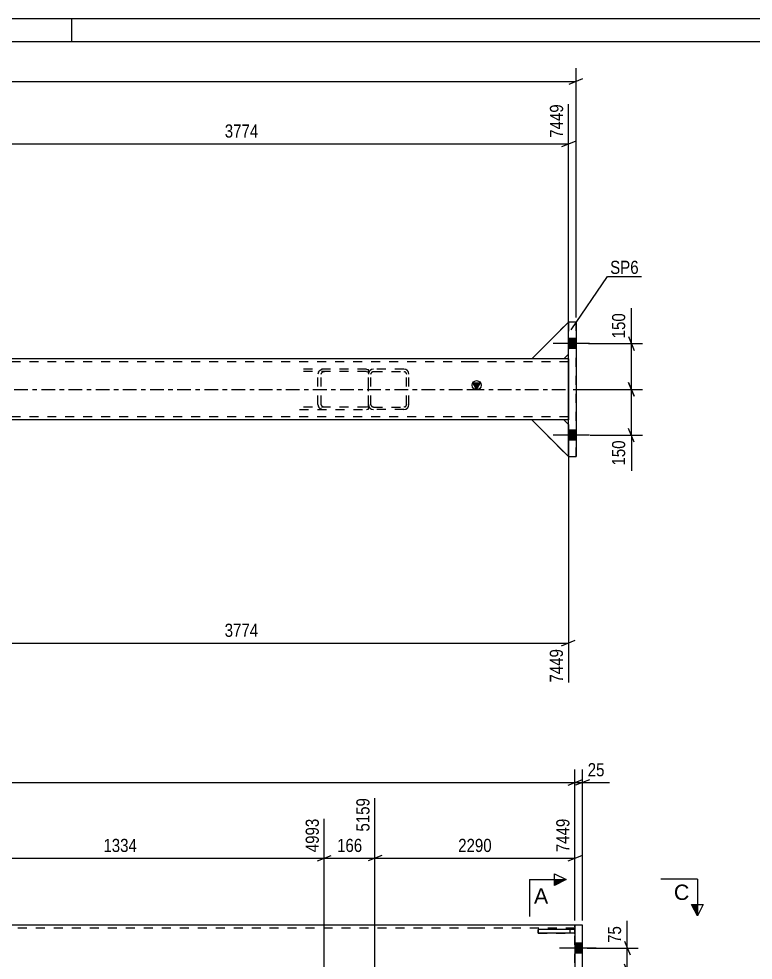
# Model space of a CAD drawing. Header units: millimetres. Extents: x 0 to 841, y 0 to 594.
# Drawn here: x 199.4 to 359.4, y 388.8 to 594 of the extents above; entities that cross this region are included whole.
import ezdxf

# ---------------------------------------------------------------- set-up
doc = ezdxf.new("R2010")
doc.units = ezdxf.units.MM
doc.linetypes.add('DXK_LINE_DOT2', pattern=[3.9198, 1.9599, -1.9599])
doc.linetypes.add('DXK_LINE_DOT3', pattern=[5.9187, 2.979, -0.9799, 0.9799, -0.9799])
doc.styles.add('Arial', font='ARIAL.TTF', dxfattribs={"height": 0.2})
doc.styles.add('Arial Narrow', font='ARIALN.TTF', dxfattribs={"height": 0.2})

# ---------------------------------------------------------------- blocks, each defined once
blk = doc.blocks.new('Unknown-570388081-1132')
at = {"color": 5, "linetype": 'Continuous'}
for p, q in [((841, 594), (0, 594)), ((211, 589), (211, 594)), ((836, 589), (5, 589))]:
    blk.add_line(p, q, dxfattribs=at)
blk = doc.blocks.new('Part-570388081-1737 - 1689')
at = {"linetype": 'Continuous'}
blk.add_hatch(color=2, dxfattribs=at).paths.add_polyline_path([(299.19, 513.22), (298.39, 514.62), (299.99, 514.62)])
at = {"color": 2, "linetype": 'Continuous'}
for p, q in [((40.85, 519.89), (41.85, 519.89)), ((62.19, 519.89), (48.85, 519.89)), ((176.71, 519.89), (62.29, 519.89)), ((297.75, 519.89), (183.33, 519.89)), ((311.19, 519.89), (297.85, 519.89)), ((319.19, 519.89), (318.19, 519.89)), ((40.85, 507.89), (40.85, 518.55)), ((319.19, 518.55), (319.19, 507.89)), ((299.19, 513.22), (298.39, 514.62)), ((298.39, 514.62), (299.99, 514.62)), ((299.99, 514.62), (299.19, 513.22)), ((41.85, 506.55), (40.85, 506.55)), ((62.19, 506.55), (48.85, 506.55)), ((176.71, 506.55), (62.29, 506.55)), ((297.75, 506.55), (183.33, 506.55)), ((311.19, 506.55), (297.85, 506.55)), ((319.19, 506.55), (318.19, 506.55))]:
    blk.add_line(p, q, dxfattribs=at)
at = {"color": 7, "linetype": 'DXK_LINE_DOT2'}
for p, q in [((40.85, 519.89), (40.85, 506.55)), ((40.85, 519.89), (40.85, 519.89)), ((40.85, 519.89), (40.85, 518.55)), ((40.85, 519.89), (40.85, 519.89)), ((48.85, 519.89), (41.85, 519.89)), ((183.33, 519.89), (176.71, 519.89)), ((318.19, 519.89), (311.19, 519.89)), ((319.19, 519.89), (319.19, 506.55)), ((319.19, 519.89), (319.19, 518.55)), ((40.85, 519.22), (40.85, 519.22)), ((62.19, 519.22), (40.85, 519.22)), ((40.85, 519.22), (40.85, 519.17)), ((40.85, 519.17), (40.85, 518.55)), ((297.75, 519.22), (62.29, 519.22)), ((319.19, 519.22), (297.85, 519.22)), ((319.19, 519.06), (319.19, 518.55)), ((40.85, 507.38), (40.85, 507.89)), ((40.85, 506.55), (40.85, 507.89)), ((40.85, 507.22), (40.85, 507.22)), ((62.19, 507.22), (40.85, 507.22)), ((297.75, 507.22), (62.29, 507.22)), ((319.19, 507.22), (297.85, 507.22)), ((319.19, 506.55), (319.19, 507.89)), ((319.19, 507.27), (319.19, 507.89)), ((319.19, 507.22), (319.19, 507.27)), ((40.85, 506.55), (40.85, 506.55)), ((40.85, 506.55), (40.85, 506.55)), ((48.85, 506.55), (41.85, 506.55)), ((183.33, 506.55), (176.71, 506.55)), ((318.19, 506.55), (311.19, 506.55))]:
    blk.add_line(p, q, dxfattribs=at)
at = {"color": 7, "linetype": 'DXK_LINE_DOT3'}
for p, q in [((40.85, 513.22), (62.19, 513.22)), ((62.29, 513.22), (297.75, 513.22)), ((297.85, 513.22), (319.19, 513.22))]:
    blk.add_line(p, q, dxfattribs=at)
at = {"color": 2, "linetype": 'Continuous'}
blk.add_circle((299.19, 514.12), 1, dxfattribs=at)
blk = doc.blocks.new('Part-570388081-1755 - 1689')
at = {"color": 7, "linetype": 'DXK_LINE_DOT2'}
for p, q in [((318.19, 506.55), (311.19, 506.55)), ((311.19, 506.55), (319.19, 498.55)), ((319.19, 505.55), (318.19, 506.55)), ((319.19, 498.55), (319.19, 505.55)), ((319.19, 505.55), (319.19, 498.55))]:
    blk.add_line(p, q, dxfattribs=at)
blk = doc.blocks.new('Part-570388081-1757 - 1689')
at = {"color": 7, "linetype": 'DXK_LINE_DOT2'}
for p, q in [((318.19, 506.55), (311.19, 506.55)), ((311.19, 506.55), (319.19, 498.55)), ((319.19, 505.55), (318.19, 506.55)), ((319.19, 498.55), (319.19, 505.55)), ((319.19, 505.55), (319.19, 498.55))]:
    blk.add_line(p, q, dxfattribs=at)
blk = doc.blocks.new('Part-570388081-1694 - 1689')
at = {"color": 7, "linetype": 'DXK_LINE_DOT2'}
for p, q in [((276.69, 517.62), (276.28, 517.54)), ((283.35, 517.62), (276.69, 517.62)), ((283.76, 517.54), (283.35, 517.62)), ((275.7, 516.96), (275.62, 516.55)), ((275.62, 509.89), (275.62, 516.55)), ((275.62, 516.55), (275.62, 516.55)), ((276.15, 516.55), (276.19, 516.76)), ((276.15, 516.55), (276.15, 516.55)), ((276.15, 509.89), (276.15, 516.55)), ((276.48, 517.05), (276.69, 517.09)), ((276.69, 517.09), (276.69, 517.09)), ((276.69, 517.09), (283.35, 517.09)), ((283.35, 517.09), (283.35, 517.09)), ((283.35, 517.09), (283.56, 517.05)), ((283.85, 516.76), (283.89, 516.55)), ((283.89, 516.55), (283.89, 516.55)), ((283.89, 509.89), (283.89, 516.55)), ((284.42, 516.55), (284.34, 516.96)), ((284.42, 509.89), (284.42, 516.55)), ((284.42, 516.55), (284.42, 516.55)), ((275.62, 509.89), (275.62, 509.89)), ((275.62, 509.89), (275.7, 509.48)), ((276.15, 509.89), (276.15, 509.89)), ((276.19, 509.68), (276.15, 509.89)), ((276.69, 509.35), (276.48, 509.39)), ((276.69, 509.35), (276.69, 509.35)), ((276.69, 509.35), (283.35, 509.35)), ((283.56, 509.39), (283.35, 509.35)), ((283.35, 509.35), (283.35, 509.35)), ((283.89, 509.89), (283.85, 509.68)), ((283.89, 509.89), (283.89, 509.89)), ((284.34, 509.48), (284.42, 509.89)), ((284.42, 509.89), (284.42, 509.89)), ((276.28, 508.9), (276.69, 508.82)), ((283.35, 508.82), (276.69, 508.82)), ((283.35, 508.82), (283.76, 508.9))]:
    blk.add_line(p, q, dxfattribs=at)
for centre, radius, start, end in [((276.69, 516.55), 1.07, 112.5, 157.5), ((283.35, 516.55), 1.07, 22.5, 67.5), ((276.69, 516.55), 0.533, 112.5, 157.5), ((283.35, 516.55), 0.533, 22.5, 67.5), ((276.69, 509.89), 1.07, 202.5, 247.5), ((276.69, 509.89), 0.533, 202.5, 247.5), ((283.35, 509.89), 0.533, 292.5, 337.5), ((283.35, 509.89), 1.07, 292.5, 337.5)]:
    blk.add_arc(centre, radius, start, end, dxfattribs=at)
blk = doc.blocks.new('Bolt-570388081-1720 - 1689')
at = {"linetype": 'Continuous'}
for points in [[(319.19, 524.32), (319.19, 522.12), (320.85, 522.12), (320.85, 524.32)], [(319.19, 524.32), (319.19, 522.12), (320.85, 522.12), (320.85, 524.32)], [(319.19, 504.32), (319.19, 502.12), (320.85, 502.12), (320.85, 504.32)], [(319.19, 504.32), (319.19, 502.12), (320.85, 502.12), (320.85, 504.32)]]:
    blk.add_hatch(color=1, dxfattribs=at).paths.add_polyline_path(points)
at = {"color": 1, "linetype": 'Continuous'}
for p, q in [((320.85, 524.32), (319.19, 524.32)), ((320.85, 524.32), (319.19, 524.32)), ((323.79, 523.22), (315.85, 523.22)), ((323.79, 523.22), (315.85, 523.22)), ((320.85, 522.12), (319.19, 522.12)), ((320.85, 522.12), (319.19, 522.12)), ((323.79, 503.22), (315.85, 503.22)), ((323.79, 503.22), (315.85, 503.22)), ((320.85, 504.32), (319.19, 504.32)), ((320.85, 504.32), (319.19, 504.32)), ((320.85, 502.12), (319.19, 502.12)), ((320.85, 502.12), (319.19, 502.12))]:
    blk.add_line(p, q, dxfattribs=at)
blk = doc.blocks.new('Part-570388081-1739 - 1689')
at = {"color": 7, "linetype": 'DXK_LINE_DOT2'}
for p, q in [((275.19, 517.62), (260.58, 517.62)), ((266.04, 517.62), (265.48, 517.54)), ((275.19, 517.62), (275.62, 517.56)), ((275.62, 508.88), (275.62, 517.56)), ((275.19, 517.09), (260.58, 517.09)), ((264.69, 516.96), (264.57, 516.55)), ((264.57, 509.89), (264.57, 516.55)), ((265.31, 516.55), (265.36, 516.76)), ((265.31, 509.89), (265.31, 516.55)), ((265.76, 517.05), (266.04, 517.09)), ((275.19, 517.09), (275.47, 517.05)), ((275.47, 517.05), (275.62, 516.97)), ((275.19, 509.35), (260.58, 509.35)), ((264.57, 509.89), (264.69, 509.48)), ((265.36, 509.68), (265.31, 509.89)), ((266.04, 509.35), (265.76, 509.39)), ((275.47, 509.39), (275.19, 509.35)), ((275.62, 509.47), (275.47, 509.39)), ((260.58, 508.82), (275.19, 508.82)), ((265.48, 508.9), (266.04, 508.82)), ((275.19, 508.82), (275.62, 508.88))]:
    blk.add_line(p, q, dxfattribs=at)
for centre, radius, start, end in [((265.81, 516.24), 1.34, 104.5548, 147.5896), ((265.93, 516.4), 0.668, 104.5548, 147.5896), ((265.81, 510.19), 1.34, 212.4104, 255.4452), ((265.93, 510.04), 0.668, 212.4104, 255.4452)]:
    blk.add_arc(centre, radius, start, end, dxfattribs=at)
blk = doc.blocks.new('Part-570388081-1752 - 1689')
at = {"color": 7, "linetype": 'DXK_LINE_DOT2'}
for p, q in [((311.19, 519.89), (319.19, 527.89)), ((319.19, 527.89), (319.19, 520.89)), ((319.19, 520.89), (319.19, 527.89)), ((318.19, 519.89), (311.19, 519.89)), ((319.19, 520.89), (318.19, 519.89))]:
    blk.add_line(p, q, dxfattribs=at)
blk = doc.blocks.new('Part-570388081-1753 - 1689')
at = {"color": 2, "linetype": 'Continuous'}
for p, q in [((311.19, 519.89), (319.19, 527.89)), ((318.19, 519.89), (311.19, 519.89)), ((319.19, 520.89), (318.19, 519.89))]:
    blk.add_line(p, q, dxfattribs=at)
at = {"color": 7, "linetype": 'DXK_LINE_DOT2'}
for p, q in [((319.19, 520.89), (319.19, 527.89)), ((319.19, 527.89), (319.19, 520.89))]:
    blk.add_line(p, q, dxfattribs=at)
blk = doc.blocks.new('Part-570388081-1754 - 1689')
at = {"color": 7, "linetype": 'DXK_LINE_DOT2'}
for p, q in [((311.19, 519.89), (319.19, 527.89)), ((319.19, 527.89), (319.19, 520.89)), ((319.19, 520.89), (319.19, 527.89)), ((318.19, 519.89), (311.19, 519.89)), ((319.19, 520.89), (318.19, 519.89))]:
    blk.add_line(p, q, dxfattribs=at)
blk = doc.blocks.new('Part-570388081-1756 - 1689')
at = {"color": 2, "linetype": 'Continuous'}
for p, q in [((318.19, 506.55), (311.19, 506.55)), ((311.19, 506.55), (319.19, 498.55)), ((319.19, 505.55), (318.19, 506.55))]:
    blk.add_line(p, q, dxfattribs=at)
at = {"color": 7, "linetype": 'DXK_LINE_DOT2'}
for p, q in [((319.19, 505.55), (319.19, 498.55)), ((319.19, 498.55), (319.19, 505.55))]:
    blk.add_line(p, q, dxfattribs=at)
blk = doc.blocks.new('Part-570388081-1790 - 1689')
at = {"color": 2, "linetype": 'Continuous'}
for p, q in [((319.19, 527.89), (319.19, 527.89)), ((319.19, 498.55), (319.19, 527.89)), ((320.85, 527.89), (319.19, 527.89)), ((320.85, 527.89), (320.85, 527.89)), ((320.85, 527.89), (320.85, 498.55)), ((319.19, 498.55), (319.19, 498.55)), ((319.19, 498.55), (320.85, 498.55)), ((320.85, 498.55), (320.85, 498.55))]:
    blk.add_line(p, q, dxfattribs=at)
at = {"color": 7, "linetype": 'DXK_LINE_DOT2'}
for p, q in [((319.19, 498.55), (319.19, 527.89)), ((320.85, 498.55), (320.85, 527.89))]:
    blk.add_line(p, q, dxfattribs=at)
blk = doc.blocks.new('Bolt-570388081-2889 - 2809')
at = {"linetype": 'Continuous'}
for points in [[(320.6, 392.51), (320.6, 390.31), (322.26, 390.31), (322.26, 392.51)], [(320.6, 392.51), (320.6, 390.31), (322.26, 390.31), (322.26, 392.51)], [(320.6, 382.51), (320.6, 380.31), (322.26, 380.31), (322.26, 382.51)], [(320.6, 382.51), (320.6, 380.31), (322.26, 380.31), (322.26, 382.51)]]:
    blk.add_hatch(color=1, dxfattribs=at).paths.add_polyline_path(points)
at = {"color": 1, "linetype": 'Continuous'}
for p, q in [((322.26, 392.51), (320.6, 392.51)), ((322.26, 392.51), (320.6, 392.51)), ((325.2, 391.41), (317.26, 391.41)), ((325.2, 391.41), (317.26, 391.41)), ((322.26, 390.31), (320.6, 390.31)), ((322.26, 390.31), (320.6, 390.31)), ((322.26, 382.51), (320.6, 382.51)), ((322.26, 382.51), (320.6, 382.51)), ((325.2, 381.41), (317.26, 381.41)), ((325.2, 381.41), (317.26, 381.41)), ((322.26, 380.31), (320.6, 380.31)), ((322.26, 380.31), (320.6, 380.31))]:
    blk.add_line(p, q, dxfattribs=at)
blk = doc.blocks.new('Part-570388081-2900 - 2809')
at = {"color": 2, "linetype": 'Continuous'}
for p, q in [((63.6, 396.41), (42.26, 396.41)), ((178.1, 396.41), (63.7, 396.41)), ((299.16, 396.41), (184.76, 396.41)), ((320.6, 396.41), (299.26, 396.41)), ((63.6, 376.41), (42.26, 376.41)), ((299.16, 376.41), (63.7, 376.41)), ((320.6, 376.41), (299.26, 376.41))]:
    blk.add_line(p, q, dxfattribs=at)
at = {"color": 7, "linetype": 'DXK_LINE_DOT2'}
for p, q in [((42.26, 396.41), (42.26, 376.41)), ((184.76, 396.41), (178.1, 396.41)), ((320.6, 376.41), (320.6, 396.41)), ((63.6, 395.74), (42.26, 395.74)), ((299.16, 395.74), (63.7, 395.74)), ((320.6, 395.74), (299.26, 395.74)), ((63.6, 377.08), (42.26, 377.08)), ((299.16, 377.08), (63.7, 377.08)), ((320.6, 377.08), (299.26, 377.08))]:
    blk.add_line(p, q, dxfattribs=at)
at = {"color": 7, "linetype": 'DXK_LINE_DOT3'}
for p, q in [((42.26, 386.41), (63.6, 386.41)), ((63.7, 386.41), (299.16, 386.41)), ((299.26, 386.41), (320.6, 386.41))]:
    blk.add_line(p, q, dxfattribs=at)
blk = doc.blocks.new('Part-570388081-2908 - 2809')
at = {"color": 7, "linetype": 'DXK_LINE_DOT2'}
for p, q in [((320.6, 395.43), (312.6, 395.43)), ((312.6, 395.43), (312.6, 394.63)), ((312.6, 394.63), (320.6, 394.63)), ((319.6, 394.63), (319.6, 395.43)), ((320.6, 394.63), (320.6, 395.43))]:
    blk.add_line(p, q, dxfattribs=at)
blk = doc.blocks.new('Part-570388081-2911 - 2809')
at = {"color": 2, "linetype": 'Continuous'}
for p, q in [((320.6, 395.43), (312.6, 395.43)), ((312.6, 394.63), (312.6, 395.43)), ((320.6, 394.63), (312.6, 394.63)), ((320.6, 395.43), (320.6, 394.63))]:
    blk.add_line(p, q, dxfattribs=at)
at = {"color": 7, "linetype": 'DXK_LINE_DOT2'}
blk.add_line((319.6, 394.63), (319.6, 395.43), dxfattribs=at)
blk = doc.blocks.new('Part-570388081-2948 - 2809')
at = {"color": 2, "linetype": 'Continuous'}
for p, q in [((322.26, 396.41), (320.6, 396.41)), ((320.6, 396.41), (320.6, 376.41)), ((322.26, 376.41), (322.26, 396.41)), ((320.6, 376.41), (322.26, 376.41))]:
    blk.add_line(p, q, dxfattribs=at)
blk = doc.blocks.new('StraightDimension-570388081-8587 - 1689')
at = {"color": 7, "linetype": 'Continuous'}
for p, q in [((176.69, 546.26), (176.69, 575.37)), ((319.22, 520.89), (319.22, 575.37)), ((178.19, 567.36), (175.19, 566.16)), ((176.69, 566.76), (319.22, 566.76)), ((317.72, 566.16), (320.72, 567.36))]:
    blk.add_line(p, q, dxfattribs=at)
at = {"color": 0, "linetype": 'Continuous'}
blk.add_wipeout([(318.62, 575.97), (314.42, 575.97), (314.42, 567.46), (318.62, 567.46)], dxfattribs=at)
at = {"color": 0}
blk.add_wipeout([(252.21, 567.51), (252.21, 571.71), (243.7, 571.71), (243.7, 567.51)], dxfattribs=at)
at = {"color": 3, "linetype": 'Continuous', "style": 'Arial Narrow'}
blk.add_text('7449', height=2.863, rotation=90.0002, dxfattribs=at).set_placement((318.02, 568.06))
at = {"color": 3, "style": 'Arial Narrow'}
blk.add_text('3774', height=2.863, dxfattribs=at).set_placement((244.3, 568.11))
blk = doc.blocks.new('StraightDimension-570388081-1797 - 1689')
at = {"color": 7, "linetype": 'Continuous'}
for p, q in [((320.19, 513.22), (335.3, 513.22)), ((332.3, 514.72), (333.5, 511.72)), ((332.9, 503.22), (332.9, 513.22)), ((323.9, 503.22), (335.3, 503.22)), ((333.5, 501.72), (332.3, 504.72))]:
    blk.add_line(p, q, dxfattribs=at)
at = {"color": 0}
blk.add_wipeout([(332.15, 502.69), (327.95, 502.69), (327.95, 496.01), (332.15, 496.01)], dxfattribs=at)
at = {"color": 7, "linetype": 'Continuous'}
blk.add_line((332.9, 503.22), (332.9, 495.49), dxfattribs=at)
blk.add_line((332.9, 503.22), (332.9, 495.49), dxfattribs=at)
at = {"color": 3, "style": 'Arial Narrow'}
blk.add_text('150', height=2.863, rotation=90.0002, dxfattribs=at).set_placement((331.55, 496.61))
blk = doc.blocks.new('StraightDimension-570388081-8612 - 1689')
at = {"color": 7, "linetype": 'Continuous'}
for p, q in [((319.19, 505.55), (319.19, 449.3)), ((176.69, 490.42), (176.69, 449.3)), ((178.19, 458.52), (175.19, 457.32)), ((176.69, 457.92), (319.19, 457.92)), ((317.69, 457.32), (320.69, 458.52))]:
    blk.add_line(p, q, dxfattribs=at)
at = {"color": 0}
blk.add_wipeout([(252.19, 458.67), (252.19, 462.87), (243.68, 462.87), (243.68, 458.67)], dxfattribs=at)
at = {"color": 0, "linetype": 'Continuous'}
blk.add_wipeout([(318.59, 457.22), (314.39, 457.22), (314.39, 448.7), (318.59, 448.7)], dxfattribs=at)
at = {"color": 3, "style": 'Arial Narrow'}
blk.add_text('3774', height=2.863, dxfattribs=at).set_placement((244.28, 459.27))
at = {"color": 3, "linetype": 'Continuous', "style": 'Arial Narrow'}
blk.add_text('7449', height=2.863, rotation=90.0002, dxfattribs=at).set_placement((317.99, 449.3))
blk = doc.blocks.new('StraightDimension-570388081-1808 - 1689')
at = {"color": 7, "linetype": 'Continuous'}
for p, q in [((332.3, 524.72), (333.5, 521.72)), ((323.54, 523.22), (335.3, 523.22)), ((332.9, 513.22), (332.9, 523.22)), ((320.19, 513.22), (335.3, 513.22)), ((333.5, 511.72), (332.3, 514.72))]:
    blk.add_line(p, q, dxfattribs=at)
at = {"color": 0}
blk.add_wipeout([(332.15, 530.43), (327.95, 530.43), (327.95, 523.74), (332.15, 523.74)], dxfattribs=at)
at = {"color": 7, "linetype": 'Continuous'}
blk.add_line((332.9, 523.22), (332.9, 530.95), dxfattribs=at)
blk.add_line((332.9, 523.22), (332.9, 530.95), dxfattribs=at)
at = {"color": 3, "style": 'Arial Narrow'}
blk.add_text('150', height=2.863, rotation=90.0002, dxfattribs=at).set_placement((331.55, 524.34))
blk = doc.blocks.new('StraightDimension-570388081-8501 - 1689')
at = {"color": 7, "linetype": 'Continuous'}
for p, q in [((39.19, 528.89), (39.19, 583.21)), ((320.85, 528.89), (320.85, 583.21)), ((40.69, 580.96), (37.69, 579.76)), ((319.35, 579.76), (322.35, 580.96)), ((39.19, 580.36), (320.85, 580.36))]:
    blk.add_line(p, q, dxfattribs=at)
at = {"color": 0}
blk.add_wipeout([(184.28, 581.11), (184.28, 585.31), (175.76, 585.31), (175.76, 581.11)], dxfattribs=at)
at = {"color": 3, "style": 'Arial Narrow'}
blk.add_text('7499', height=2.863, dxfattribs=at).set_placement((176.36, 581.71))
blk = doc.blocks.new('StraightDimension-570388081-8882 - 2809')
at = {"color": 7, "linetype": 'Continuous'}
for p, q in [((177.03, 377.41), (177.03, 419.62)), ((265.99, 377.41), (265.99, 419.62)), ((178.53, 411.61), (175.53, 410.41)), ((177.03, 411.01), (265.99, 411.01)), ((264.49, 410.41), (267.49, 411.61))]:
    blk.add_line(p, q, dxfattribs=at)
at = {"color": 0, "linetype": 'Continuous'}
blk.add_wipeout([(265.39, 420.22), (261.19, 420.22), (261.19, 411.71), (265.39, 411.71)], dxfattribs=at)
at = {"color": 0}
blk.add_wipeout([(225.76, 411.76), (225.76, 415.96), (217.25, 415.96), (217.25, 411.76)], dxfattribs=at)
at = {"color": 3, "linetype": 'Continuous', "style": 'Arial Narrow'}
blk.add_text('4993', height=2.863, rotation=90.0002, dxfattribs=at).set_placement((264.79, 412.31))
at = {"color": 3, "style": 'Arial Narrow'}
blk.add_text('1334', height=2.863, dxfattribs=at).set_placement((217.85, 412.36))
blk = doc.blocks.new('StraightDimension-570388081-8880 - 2809')
at = {"color": 7, "linetype": 'Continuous'}
for p, q in [((277.03, 376.31), (277.03, 424.12)), ((320.6, 397.41), (320.6, 419.62)), ((278.53, 411.61), (275.53, 410.41)), ((277.03, 411.01), (320.6, 411.01)), ((319.1, 410.41), (322.1, 411.61))]:
    blk.add_line(p, q, dxfattribs=at)
at = {"color": 0, "linetype": 'Continuous'}
blk.add_wipeout([(320, 420.22), (315.8, 420.22), (315.8, 411.71), (320, 411.71)], dxfattribs=at)
at = {"color": 0}
blk.add_wipeout([(303.07, 411.76), (303.07, 415.96), (294.56, 415.96), (294.56, 411.76)], dxfattribs=at)
at = {"color": 3, "linetype": 'Continuous', "style": 'Arial Narrow'}
blk.add_text('7449', height=2.863, rotation=90.0002, dxfattribs=at).set_placement((319.4, 412.31))
at = {"color": 3, "style": 'Arial Narrow'}
blk.add_text('2290', height=2.863, dxfattribs=at).set_placement((295.16, 412.36))
blk = doc.blocks.new('StraightDimension-570388081-8633 - 2809')
at = {"color": 7, "linetype": 'Continuous'}
for p, q in [((320.6, 397.41), (320.6, 430.36)), ((322.26, 397.41), (322.26, 430.36)), ((319.1, 426.91), (322.1, 428.11)), ((320.6, 427.51), (322.26, 427.51)), ((323.76, 428.11), (320.76, 426.91))]:
    blk.add_line(p, q, dxfattribs=at)
at = {"color": 0}
blk.add_wipeout([(327.65, 428.26), (327.65, 432.46), (322.79, 432.46), (322.79, 428.26)], dxfattribs=at)
at = {"color": 7, "linetype": 'Continuous'}
blk.add_line((322.26, 427.51), (328.17, 427.51), dxfattribs=at)
blk.add_line((322.26, 427.51), (328.17, 427.51), dxfattribs=at)
at = {"color": 3, "style": 'Arial Narrow'}
blk.add_text('25', height=2.863, dxfattribs=at).set_placement((323.39, 428.86))
blk = doc.blocks.new('StraightDimension-570388081-8634 - 2809')
at = {"color": 7, "linetype": 'Continuous'}
for p, q in [((42.26, 397.41), (42.26, 430.36)), ((320.6, 397.41), (320.6, 430.36)), ((43.76, 428.11), (40.76, 426.91)), ((42.26, 427.51), (320.6, 427.51)), ((319.1, 426.91), (322.1, 428.11))]:
    blk.add_line(p, q, dxfattribs=at)
at = {"color": 0}
blk.add_wipeout([(185.69, 428.26), (185.69, 432.46), (177.17, 432.46), (177.17, 428.26)], dxfattribs=at)
at = {"color": 3, "style": 'Arial Narrow'}
blk.add_text('7449', height=2.863, dxfattribs=at).set_placement((177.77, 428.86))
blk = doc.blocks.new('StraightDimension-570388081-8881 - 2809')
at = {"color": 7, "linetype": 'Continuous'}
for p, q in [((277.03, 376.31), (277.03, 424.12)), ((265.99, 377.41), (265.99, 419.62)), ((264.49, 410.41), (267.49, 411.61)), ((265.99, 411.01), (277.03, 411.01)), ((278.53, 411.61), (275.53, 410.41))]:
    blk.add_line(p, q, dxfattribs=at)
at = {"color": 0}
blk.add_wipeout([(274.85, 411.76), (274.85, 415.96), (268.17, 415.96), (268.17, 411.76)], dxfattribs=at)
at = {"color": 0, "linetype": 'Continuous'}
blk.add_wipeout([(276.43, 424.72), (272.23, 424.72), (272.23, 416.21), (276.43, 416.21)], dxfattribs=at)
at = {"color": 3, "linetype": 'Continuous', "style": 'Arial Narrow'}
blk.add_text('5159', height=2.863, rotation=90.0002, dxfattribs=at).set_placement((275.83, 416.81))
at = {"color": 3, "style": 'Arial Narrow'}
blk.add_text('166', height=2.863, dxfattribs=at).set_placement((268.77, 412.36))
blk = doc.blocks.new('StraightDimension-570388081-8977 - 2809')
at = {"color": 7, "linetype": 'Continuous'}
for p, q in [((331.41, 392.91), (332.61, 389.91)), ((323.26, 391.41), (334.41, 391.41)), ((332.01, 386.41), (332.01, 391.41)), ((332.61, 384.91), (331.41, 387.91)), ((321.6, 386.41), (334.41, 386.41))]:
    blk.add_line(p, q, dxfattribs=at)
at = {"color": 0}
blk.add_wipeout([(331.26, 396.79), (327.06, 396.79), (327.06, 391.94), (331.26, 391.94)], dxfattribs=at)
at = {"color": 7, "linetype": 'Continuous'}
blk.add_line((332.01, 391.41), (332.01, 397.32), dxfattribs=at)
blk.add_line((332.01, 391.41), (332.01, 397.32), dxfattribs=at)
at = {"color": 3, "style": 'Arial Narrow'}
blk.add_text('75', height=2.863, rotation=90.0002, dxfattribs=at).set_placement((330.66, 392.54))
blk = doc.blocks.new('Mark-570388081-9788 - 1689')
at = {"color": 0}
blk.add_wipeout([(334.49, 538.39), (334.49, 541.39), (328.28, 541.39), (328.28, 538.39)], dxfattribs=at)
blk.add_wipeout([(334.49, 538.39), (334.49, 541.39), (328.28, 541.39), (328.28, 538.39)], dxfattribs=at)
at = {"color": 30, "linetype": 'Continuous'}
for p, q in [((319.78, 526.22), (327.68, 537.79)), ((327.68, 537.79), (335.09, 537.79))]:
    blk.add_line(p, q, dxfattribs=at)
at = {"color": 3, "style": 'Arial Narrow'}
blk.add_text('SP6', height=2.863, dxfattribs=at).set_placement((328.28, 538.39))
blk = doc.blocks.new('SectionMark-570388081-3567 - 2809')
at = {"linetype": 'Continuous'}
blk.add_hatch(color=6, dxfattribs=at).paths.add_polyline_path([(316.17, 405.08), (316.17, 406.33), (318.67, 406.33)])
at = {"color": 6, "linetype": 'Continuous'}
for p, q in [((316.17, 405.08), (316.17, 407.58)), ((316.17, 407.58), (318.67, 406.33)), ((310.67, 406.33), (318.67, 406.33)), ((318.67, 406.33), (316.17, 405.08))]:
    blk.add_line(p, q, dxfattribs=at)
at = {"color": 0, "linetype": 'Continuous'}
blk.add_wipeout([(314.78, 401.08), (314.78, 404.58), (311.67, 404.58), (311.67, 401.08)], dxfattribs=at)
at = {"color": 6, "linetype": 'Continuous'}
blk.add_line((310.67, 406.33), (310.67, 398.33), dxfattribs=at)
at = {"color": 3, "linetype": 'Continuous', "style": 'Arial'}
blk.add_text('A', height=3.34, dxfattribs=at).set_placement((311.67, 401.08))
blk = doc.blocks.new('SectionMark-570388081-3571 - 2809')
at = {"color": 6, "linetype": 'Continuous'}
for p, q in [((16.71, 406.41), (16.71, 398.41)), ((347.29, 406.41), (347.29, 398.41)), ((16.71, 398.41), (15.46, 400.91)), ((348.54, 400.91), (347.29, 398.41))]:
    blk.add_line(p, q, dxfattribs=at)
at = {"color": 0, "linetype": 'Continuous'}
for points in [[(21.83, 401.91), (21.83, 405.41), (18.46, 405.41), (18.46, 401.91)], [(345.54, 401.91), (345.54, 405.41), (342.17, 405.41), (342.17, 401.91)]]:
    blk.add_wipeout(points, dxfattribs=at)
at = {"linetype": 'Continuous'}
for points in [[(16.71, 400.91), (17.96, 400.91), (16.71, 398.41)], [(346.04, 400.91), (347.29, 400.91), (347.29, 398.41)]]:
    blk.add_hatch(color=6, dxfattribs=at).paths.add_polyline_path(points)
at = {"color": 6, "linetype": 'Continuous'}
for p, q in [((16.71, 406.41), (24.71, 406.41)), ((347.29, 406.41), (339.29, 406.41)), ((17.96, 400.91), (15.46, 400.91)), ((16.71, 398.41), (17.96, 400.91)), ((346.04, 400.91), (348.54, 400.91)), ((347.29, 398.41), (346.04, 400.91))]:
    blk.add_line(p, q, dxfattribs=at)
at = {"color": 3, "linetype": 'Continuous', "style": 'Arial'}
for p in [(18.46, 401.91), (342.17, 401.91)]:
    blk.add_text('C', height=3.34, dxfattribs=at).set_placement(p)

msp = doc.modelspace()

# ---------------------------------------------------------------- block references
for name in ['Unknown-570388081-1132', 'Part-570388081-1752 - 1689', 'Part-570388081-1753 - 1689', 'Part-570388081-1754 - 1689', 'Part-570388081-1790 - 1689', 'Bolt-570388081-1720 - 1689', 'Part-570388081-1737 - 1689', 'Part-570388081-1739 - 1689', 'Part-570388081-1694 - 1689', 'Part-570388081-1755 - 1689', 'Part-570388081-1757 - 1689', 'Part-570388081-1756 - 1689', 'Part-570388081-2900 - 2809', 'Part-570388081-2948 - 2809', 'Part-570388081-2908 - 2809', 'Part-570388081-2911 - 2809', 'Bolt-570388081-2889 - 2809']:
    msp.add_blockref(name, (0, 0))

# ---------------------------------------------------------------- next in the draw order: block references
for name in ['StraightDimension-570388081-8587 - 1689', 'StraightDimension-570388081-1797 - 1689', 'StraightDimension-570388081-8880 - 2809', 'StraightDimension-570388081-8882 - 2809']:
    msp.add_blockref(name, (0, 0))

# ---------------------------------------------------------------- next in the draw order: block references
for name in ['StraightDimension-570388081-1808 - 1689', 'StraightDimension-570388081-8612 - 1689', 'StraightDimension-570388081-8633 - 2809']:
    msp.add_blockref(name, (0, 0))

# ---------------------------------------------------------------- next in the draw order: block references
for name in ['StraightDimension-570388081-8501 - 1689', 'StraightDimension-570388081-8634 - 2809']:
    msp.add_blockref(name, (0, 0))

# ---------------------------------------------------------------- next in the draw order: block references
for name in ['Mark-570388081-9788 - 1689', 'StraightDimension-570388081-8881 - 2809', 'SectionMark-570388081-3567 - 2809', 'StraightDimension-570388081-8977 - 2809']:
    msp.add_blockref(name, (0, 0))

# ---------------------------------------------------------------- next in the draw order: block references
msp.add_blockref('SectionMark-570388081-3571 - 2809', (0, 0))

doc.saveas('drawing.dxf')
